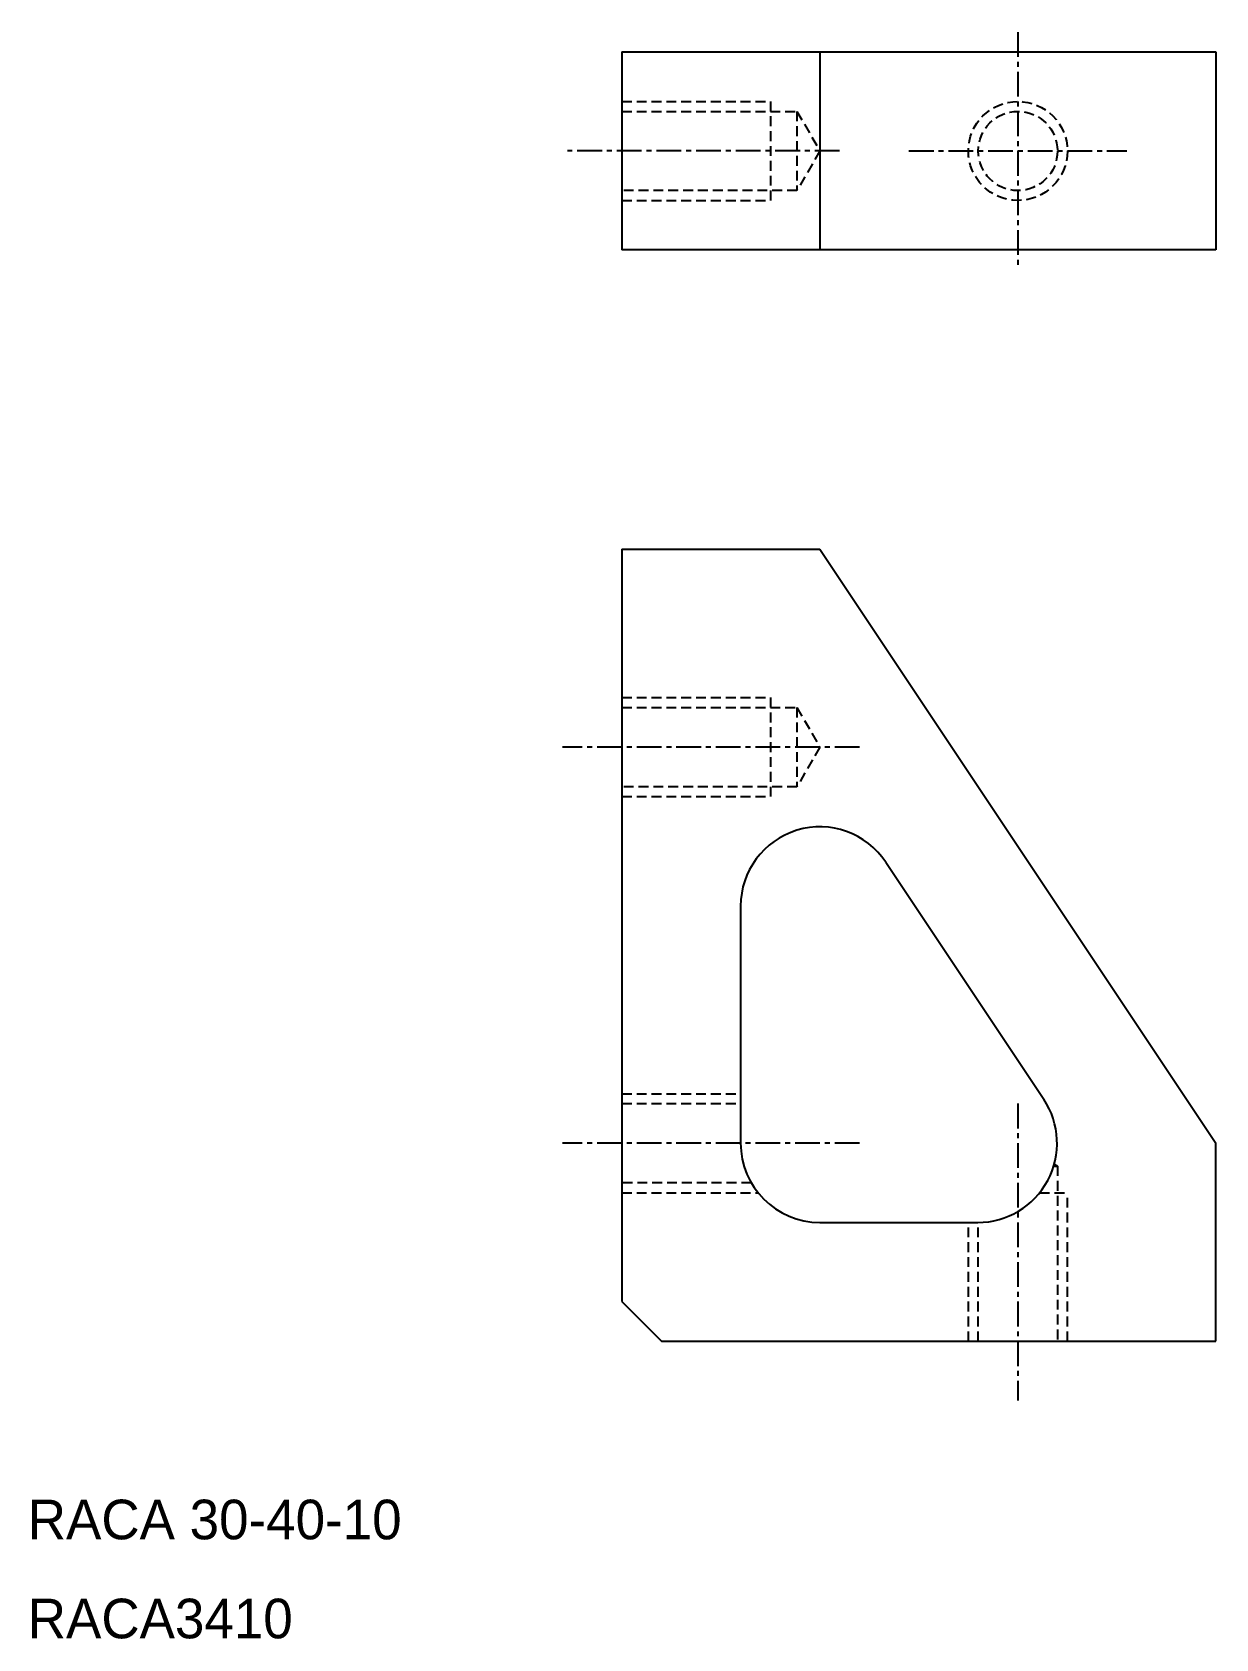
# Model space of a CAD drawing. Extents: x 8426.2 to 8486, y 773.8 to 854.9.
import ezdxf

# ---------------------------------------------------------------- set-up
doc = ezdxf.new("R2010")
doc.units = 0
doc.linetypes.add('CENTER', pattern=[2, 1.25, -0.25, 0.25, -0.25])
doc.linetypes.add('DASHED', pattern=[0.75, 0.5, -0.25])
doc.layers.get('0').update_dxf_attribs({"linetype": 'CONTINUOUS'})
doc.layers.add('CENTER', color=1, linetype='CENTER')

msp = doc.modelspace()

# ---------------------------------------------------------------- linework, layer by layer
at = {"color": 7, "linetype": 'CONTINUOUS'}
for p, q in [((8455.973, 853.925), (8485.973, 853.925)), ((8455.973, 853.925), (8455.973, 843.925)), ((8465.973, 853.925), (8465.973, 843.925)), ((8485.973, 853.925), (8485.973, 843.925)), ((8485.973, 843.925), (8455.973, 843.925)), ((8455.973, 828.822), (8465.973, 828.822)), ((8455.973, 828.822), (8455.973, 790.822)), ((8465.973, 828.822), (8485.973, 798.822)), ((8469.301, 813.013), (8477.282, 801.041)), ((8461.973, 810.795), (8461.973, 798.822)), ((8485.973, 788.822), (8485.973, 798.822)), ((8465.973, 794.822), (8473.954, 794.822)), ((8455.973, 790.822), (8457.973, 788.822)), ((8457.973, 788.822), (8485.973, 788.822))]:
    msp.add_line(p, q, dxfattribs=at)
at = {"color": 3, "linetype": 'DASHED'}
for p, q in [((8455.973, 851.425), (8463.473, 851.425)), ((8463.473, 851.425), (8463.473, 846.425)), ((8455.973, 850.925), (8464.818, 850.925)), ((8464.818, 850.925), (8465.973, 848.925)), ((8464.818, 850.925), (8464.818, 846.925)), ((8465.973, 848.925), (8464.818, 846.925)), ((8464.818, 846.925), (8455.973, 846.925)), ((8455.973, 846.425), (8463.473, 846.425)), ((8455.973, 821.322), (8463.473, 821.322)), ((8463.473, 821.322), (8463.473, 816.322)), ((8455.973, 820.822), (8464.818, 820.822)), ((8464.818, 820.822), (8465.973, 818.822)), ((8464.818, 820.822), (8464.818, 816.822)), ((8465.973, 818.822), (8464.818, 816.822)), ((8464.818, 816.822), (8455.973, 816.822)), ((8455.973, 816.322), (8463.473, 816.322)), ((8455.973, 801.322), (8461.973, 801.322)), ((8455.973, 800.822), (8461.973, 800.822)), ((8477.784, 797.668), (8477.973, 797.668)), ((8477.811, 797.761), (8477.973, 797.668)), ((8477.973, 797.668), (8477.973, 788.822)), ((8462.509, 796.822), (8455.973, 796.822)), ((8455.973, 796.322), (8462.85, 796.322)), ((8477.077, 796.322), (8478.473, 796.322)), ((8478.473, 788.822), (8478.473, 796.322)), ((8473.473, 788.822), (8473.473, 794.822)), ((8473.973, 788.822), (8473.973, 794.822))]:
    msp.add_line(p, q, dxfattribs=at)
for radius in [2.5, 2]:
    msp.add_circle((8475.973, 848.925), radius, dxfattribs=at)
at = {"color": 7, "linetype": 'CONTINUOUS'}
for centre, start, end in [((8465.973, 810.795), 33.69007, 180), ((8473.954, 798.822), 270, 33.69007), ((8465.973, 798.822), 180, 270)]:
    msp.add_arc(centre, 4, start, end, dxfattribs=at)
at = {"layer": 'CENTER', "color": 1, "linetype": 'CENTER'}
for p, q in [((8475.973, 854.925), (8475.973, 842.925)), ((8466.973, 848.925), (8452.973, 848.925)), ((8470.473, 848.925), (8481.473, 848.925)), ((8467.973, 818.822), (8452.973, 818.822)), ((8475.973, 800.822), (8475.973, 785.822)), ((8467.973, 798.822), (8452.973, 798.822))]:
    msp.add_line(p, q, dxfattribs=at)

# ---------------------------------------------------------------- texts
at = {"color": 7, "linetype": 'CONTINUOUS'}
for s, p in [('RACA 30-40-10', (8425.973, 778.822)), ('RACA3410', (8425.973, 773.822))]:
    msp.add_text(s, height=2, dxfattribs=at).set_placement(p)

doc.saveas('drawing.dxf')
